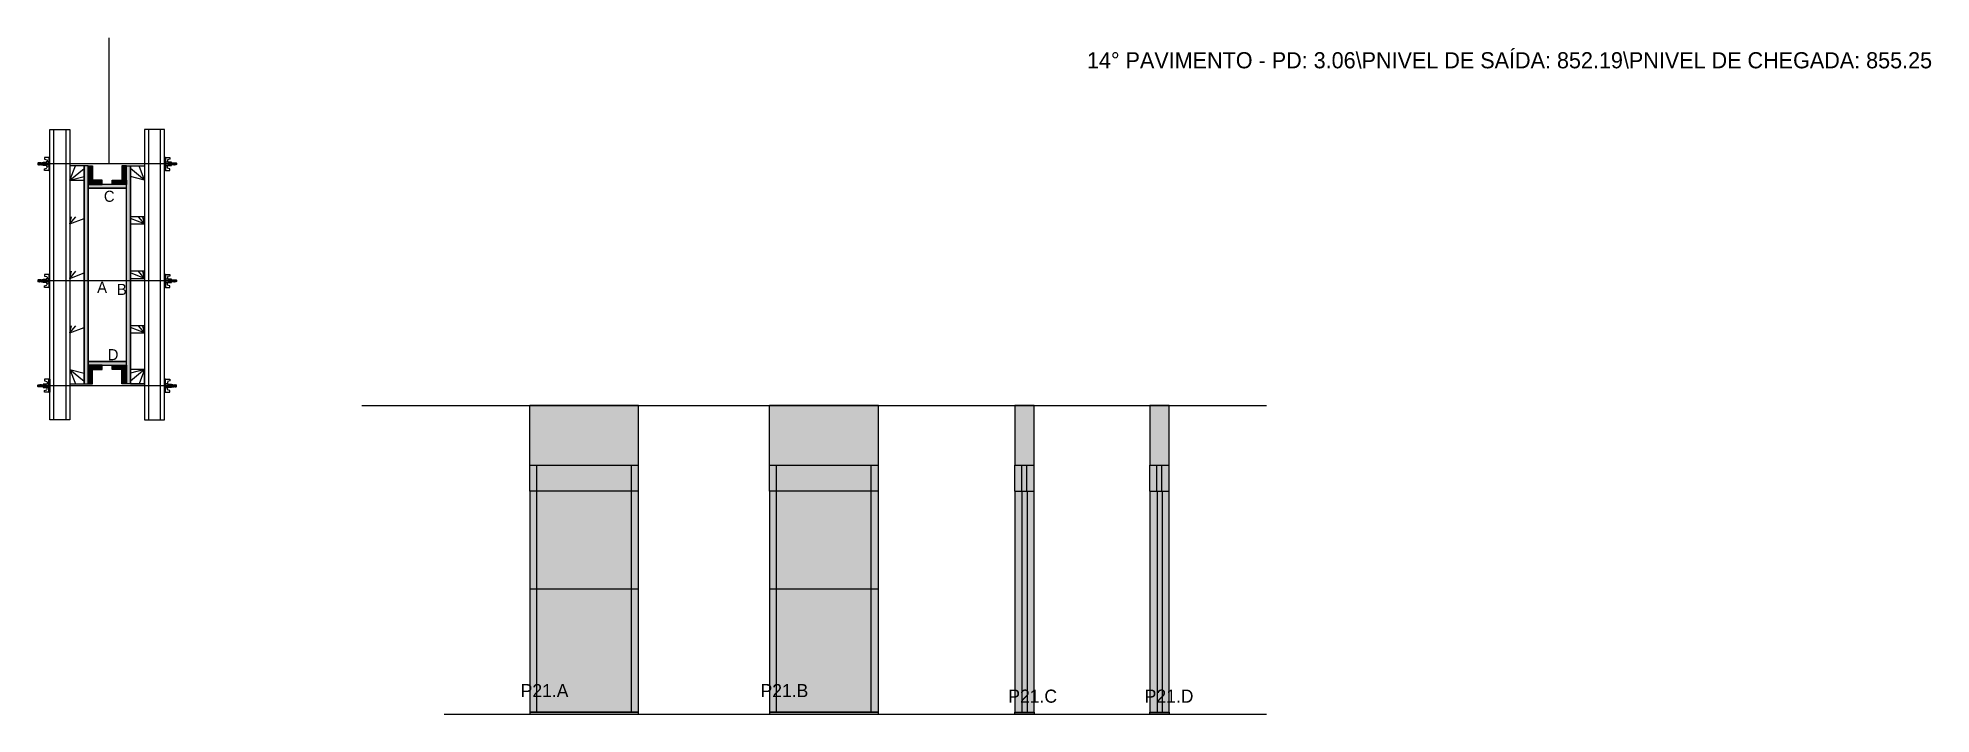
# Model space of a CAD drawing. Header units: metres. Extents: x 5825 to 7704, y 6288 to 6958.
import ezdxf

# ---------------------------------------------------------------- set-up
doc = ezdxf.new("R2010")
doc.units = ezdxf.units.M
for name, color, linetype in [('CHAPA', 7, 'Continuous'), ('COTA', 7, 'Continuous'), ('Hachura', 7, 'Continuous'), ('Madeira', 7, 'Continuous'), ('NOMENCLATURA', 7, 'Continuous'), ('Nível', 7, 'Continuous'), ('Painéis', 7, 'Continuous'), ('Perfil Metálico', 7, 'Continuous'), ('SARR_2.2x7', 7, 'Continuous'), ('SARRAFO', 7, 'Continuous'), ('Texto Seção', 7, 'Continuous'), ('TEXTO_GERAL', 7, 'Continuous')]:
    doc.layers.add(name, color=color, linetype=linetype)

msp = doc.modelspace()

# ---------------------------------------------------------------- hatches: boundary and pattern name
at = {"layer": 'COTA'}
h = msp.add_hatch(color=7, dxfattribs=at)
h.dxf.hatch_style = 1
h.paths.add_polyline_path([(6313.3, 6593.6), (6313.3, 6534.6), (6313.3, 6534.6), (6421.3, 6534.6), (6421.3, 6534.6), (6421.3, 6593.6), (6421.3, 6593.6), (6313.3, 6593.6)])
h = msp.add_hatch(color=7, dxfattribs=at)
h.dxf.hatch_style = 1
h.paths.add_polyline_path([(6551.2, 6593.6), (6551.2, 6534.6), (6551.2, 6534.6), (6659.2, 6534.6), (6659.2, 6534.6), (6659.2, 6593.6), (6659.2, 6593.6), (6551.2, 6593.6)])
h = msp.add_hatch(color=7, dxfattribs=at)
h.dxf.hatch_style = 1
h.paths.add_polyline_path([(6813.7, 6534.6), (6813.7, 6593.6), (6813.7, 6593.6), (6794.7, 6593.6), (6794.7, 6593.6), (6794.7, 6534.6), (6794.7, 6534.6), (6813.7, 6534.6), (6813.7, 6534.6)])
h = msp.add_hatch(color=7, dxfattribs=at)
h.dxf.hatch_style = 1
h.paths.add_polyline_path([(6947.7, 6534.6), (6947.7, 6593.6), (6947.7, 6593.6), (6928.7, 6593.6), (6928.7, 6593.6), (6928.7, 6534.6), (6928.7, 6534.6), (6947.7, 6534.6), (6947.7, 6534.6)])
at = {"layer": 'Hachura'}
h = msp.add_hatch(color=7, dxfattribs=at)
h.dxf.hatch_style = 1
h.paths.add_polyline_path([(5875, 6831.3), (5871, 6831.3), (5871, 6831.3), (5871, 6615.3), (5871, 6615.3), (5875, 6615.3), (5875, 6615.3), (5875, 6831.3)])
h = msp.add_hatch(color=7, dxfattribs=at)
h.dxf.hatch_style = 1
h.paths.add_polyline_path([(5875, 6831.3), (5871, 6831.3), (5871, 6831.3), (5871, 6615.3), (5871, 6615.3), (5875, 6615.3), (5875, 6615.3), (5875, 6831.3)])
h = msp.add_hatch(color=7, dxfattribs=at)
h.dxf.hatch_style = 1
h.paths.add_polyline_path([(5875, 6817.3), (5879.4, 6817.3), (5879.4, 6817.3), (5879.4, 6831.3), (5879.4, 6831.3), (5875, 6831.3), (5875, 6831.3), (5875, 6817.3)])
h = msp.add_hatch(color=7, dxfattribs=at)
h.dxf.hatch_style = 1
h.paths.add_polyline_path([(5913, 6817.3), (5908.6, 6817.3), (5908.6, 6817.3), (5908.6, 6831.3), (5908.6, 6831.3), (5913, 6831.3), (5913, 6831.3), (5913, 6817.3)])
h = msp.add_hatch(color=7, dxfattribs=at)
h.dxf.hatch_style = 1
h.paths.add_polyline_path([(5913, 6831.3), (5917, 6831.3), (5917, 6831.3), (5917, 6615.3), (5917, 6615.3), (5913, 6615.3), (5913, 6615.3), (5913, 6831.3)])
h = msp.add_hatch(color=7, dxfattribs=at)
h.dxf.hatch_style = 1
h.paths.add_polyline_path([(5913, 6831.3), (5917, 6831.3), (5917, 6831.3), (5917, 6615.3), (5917, 6615.3), (5913, 6615.3), (5913, 6615.3), (5913, 6831.3)])
h = msp.add_hatch(color=7, dxfattribs=at)
h.dxf.hatch_style = 1
h.paths.add_polyline_path([(5875, 6812.9), (5875, 6817.3), (5875, 6817.3), (5889, 6817.3), (5889, 6817.3), (5889, 6812.9), (5889, 6812.9), (5875, 6812.9)])
h = msp.add_hatch(color=7, dxfattribs=at)
h.dxf.hatch_style = 1
h.paths.add_polyline_path([(5913, 6809.3), (5913, 6812.9), (5913, 6812.9), (5875, 6812.9), (5875, 6812.9), (5875, 6809.3), (5875, 6809.3), (5913, 6809.3)])
h = msp.add_hatch(color=7, dxfattribs=at)
h.dxf.hatch_style = 1
h.paths.add_polyline_path([(5913, 6809.3), (5913, 6812.9), (5913, 6812.9), (5875, 6812.9), (5875, 6812.9), (5875, 6809.3), (5875, 6809.3), (5913, 6809.3)])
h = msp.add_hatch(color=7, dxfattribs=at)
h.dxf.hatch_style = 1
h.paths.add_polyline_path([(5913, 6812.9), (5913, 6817.3), (5913, 6817.3), (5899, 6817.3), (5899, 6817.3), (5899, 6812.9), (5899, 6812.9), (5913, 6812.9)])
h = msp.add_hatch(color=7, dxfattribs=at)
h.dxf.hatch_style = 1
h.paths.add_polyline_path([(5913, 6633.7), (5913, 6637.3), (5913, 6637.3), (5875, 6637.3), (5875, 6637.3), (5875, 6633.7), (5875, 6633.7), (5913, 6633.7)])
h = msp.add_hatch(color=7, dxfattribs=at)
h.dxf.hatch_style = 1
h.paths.add_polyline_path([(5913, 6633.7), (5913, 6637.3), (5913, 6637.3), (5875, 6637.3), (5875, 6637.3), (5875, 6633.7), (5875, 6633.7), (5913, 6633.7)])
h = msp.add_hatch(color=7, dxfattribs=at)
h.dxf.hatch_style = 1
h.paths.add_polyline_path([(5875, 6629.3), (5875, 6633.7), (5875, 6633.7), (5889, 6633.7), (5889, 6633.7), (5889, 6629.3), (5889, 6629.3), (5875, 6629.3)])
h = msp.add_hatch(color=7, dxfattribs=at)
h.dxf.hatch_style = 1
h.paths.add_polyline_path([(5913, 6629.3), (5913, 6633.7), (5913, 6633.7), (5899, 6633.7), (5899, 6633.7), (5899, 6629.3), (5899, 6629.3), (5913, 6629.3)])
h = msp.add_hatch(color=7, dxfattribs=at)
h.dxf.hatch_style = 1
h.paths.add_polyline_path([(5875, 6629.3), (5879.4, 6629.3), (5879.4, 6629.3), (5879.4, 6615.3), (5879.4, 6615.3), (5875, 6615.3), (5875, 6615.3), (5875, 6629.3)])
h = msp.add_hatch(color=7, dxfattribs=at)
h.dxf.hatch_style = 1
h.paths.add_polyline_path([(5913, 6629.3), (5908.6, 6629.3), (5908.6, 6629.3), (5908.6, 6615.3), (5908.6, 6615.3), (5913, 6615.3), (5913, 6615.3), (5913, 6629.3)])
h = msp.add_hatch(color=7, dxfattribs=at)
h.dxf.hatch_style = 1
h.paths.add_polyline_path([(6421.3, 6534.6), (6313.3, 6534.6), (6313.3, 6534.6), (6313.3, 6287.6), (6313.3, 6287.6), (6421.3, 6287.6), (6421.3, 6287.6), (6421.3, 6534.6)])
h = msp.add_hatch(color=7, dxfattribs=at)
h.dxf.hatch_style = 1
h.paths.add_polyline_path([(6659.2, 6534.6), (6551.2, 6534.6), (6551.2, 6534.6), (6551.2, 6287.6), (6551.2, 6287.6), (6659.2, 6287.6), (6659.2, 6287.6), (6659.2, 6534.6)])
h = msp.add_hatch(color=7, dxfattribs=at)
h.dxf.hatch_style = 1
h.paths.add_polyline_path([(6813.7, 6534.6), (6794.7, 6534.6), (6794.7, 6534.6), (6794.7, 6287.6), (6794.7, 6287.6), (6813.7, 6287.6), (6813.7, 6287.6), (6813.7, 6534.6)])
h = msp.add_hatch(color=7, dxfattribs=at)
h.dxf.hatch_style = 1
h.paths.add_polyline_path([(6947.7, 6534.6), (6928.7, 6534.6), (6928.7, 6534.6), (6928.7, 6287.6), (6928.7, 6287.6), (6947.7, 6287.6), (6947.7, 6287.6), (6947.7, 6534.6)])

# ---------------------------------------------------------------- linework, layer by layer
at = {"layer": 'CHAPA', "color": 7, "lineweight": 25}
for points in [[(5875, 6831.3), (5871, 6831.3), (5871, 6615.3), (5875, 6615.3)], [(5875, 6831.3), (5871, 6831.3), (5871, 6615.3), (5875, 6615.3)], [(5913, 6831.3), (5917, 6831.3), (5917, 6615.3), (5913, 6615.3)], [(5913, 6831.3), (5917, 6831.3), (5917, 6615.3), (5913, 6615.3)], [(5913, 6809.3), (5913, 6812.9), (5875, 6812.9), (5875, 6809.3)], [(5913, 6809.3), (5913, 6812.9), (5875, 6812.9), (5875, 6809.3)], [(5913, 6633.7), (5913, 6637.3), (5875, 6637.3), (5875, 6633.7)], [(5913, 6633.7), (5913, 6637.3), (5875, 6637.3), (5875, 6633.7)]]:
    msp.add_lwpolyline(points, close=True, dxfattribs=at)
at = {"layer": 'COTA', "color": 7, "lineweight": 25}
for p, q in [((6313.3, 6534.6), (6313.3, 6593.6)), ((6421.3, 6593.6), (6313.3, 6593.6)), ((6421.3, 6534.6), (6421.3, 6593.6)), ((6659.2, 6593.6), (6551.2, 6593.6)), ((6551.2, 6534.6), (6551.2, 6593.6)), ((6659.2, 6534.6), (6659.2, 6593.6))]:
    msp.add_line(p, q, dxfattribs=at)
for points in [[(6813.7, 6534.6), (6813.7, 6593.6), (6794.7, 6593.6), (6794.7, 6534.6)], [(6947.7, 6534.6), (6947.7, 6593.6), (6928.7, 6593.6), (6928.7, 6534.6)]]:
    msp.add_lwpolyline(points, dxfattribs=at)
at = {"layer": 'Defpoints', "color": 7, "lineweight": 25}
msp.add_line((5895.9, 6833.3), (5895.9, 6958.3), dxfattribs=at)
at = {"layer": 'Hachura', "color": 7, "lineweight": 25}
for p, q in [((5831.8, 6839.7), (5831.8, 6838.1)), ((5837, 6839.7), (5831.9, 6839.7)), ((5836.1, 6839.7), (5836.1, 6826.8)), ((5836.1, 6839.7), (5836.1, 6834.6)), ((5836.1, 6839.6), (5837, 6839.6)), ((5836.1, 6839.4), (5837, 6839.4)), ((5836.1, 6839.1), (5837, 6839.1)), ((5836.1, 6838.6), (5837, 6838.6)), ((5837, 6826.8), (5837, 6839.7)), ((5951, 6826.8), (5951, 6839.7)), ((5951, 6839.7), (5956.1, 6839.7)), ((5951.9, 6839.6), (5951, 6839.6)), ((5951.9, 6839.4), (5951, 6839.4)), ((5951.9, 6839.1), (5951, 6839.1)), ((5951.9, 6838.6), (5951, 6838.6)), ((5951.9, 6839.7), (5951.9, 6826.8)), ((5951.9, 6839.7), (5951.9, 6834.6)), ((5956.1, 6839.7), (5956.1, 6838.1)), ((5825.5, 6834.3), (5825.2, 6834)), ((5825.2, 6834), (5825.2, 6832.7)), ((5825.5, 6832.4), (5825.2, 6832.7)), ((5825.8, 6834.3), (5825.5, 6834.3)), ((5825.5, 6834.3), (5825.5, 6834.3)), ((5825.5, 6832.4), (5825.5, 6834.3)), ((5826.2, 6832.4), (5825.5, 6833.7)), ((5826.1, 6832.3), (5825.5, 6833.4)), ((5825.5, 6832.9), (5825.8, 6832.2)), ((5825.5, 6832.6), (5825.6, 6832.4)), ((5825.6, 6832.4), (5825.5, 6832.4)), ((5825.8, 6834.3), (5826.8, 6832.4)), ((5825.8, 6834.3), (5826.8, 6832.4)), ((5825.9, 6834.4), (5827, 6832.2)), ((5827.2, 6832.3), (5826.2, 6834.4)), ((5826.2, 6832.4), (5826.8, 6832.4)), ((5827, 6834.3), (5826.3, 6834.3)), ((5827.3, 6832.4), (5826.3, 6834.3)), ((5827, 6834.3), (5828, 6832.4)), ((5827.1, 6834.4), (5828.2, 6832.2)), ((5828.4, 6832.3), (5827.3, 6834.4)), ((5828, 6832.4), (5827.3, 6832.4)), ((5828.2, 6834.3), (5827.5, 6834.3)), ((5828.5, 6832.4), (5827.5, 6834.3)), ((5827.7, 6834.3), (5827.5, 6834.3)), ((5828.2, 6834.4), (5829.3, 6832.2)), ((5828.2, 6834.3), (5829.1, 6832.4)), ((5829.6, 6832.3), (5828.5, 6834.4)), ((5828.7, 6832.4), (5828.5, 6832.4)), ((5829.3, 6834.3), (5828.7, 6834.3)), ((5829.6, 6832.4), (5828.7, 6834.3)), ((5828.7, 6832.4), (5829.1, 6832.4)), ((5829.3, 6834.3), (5830.3, 6832.4)), ((5830.3, 6833.2), (5829.6, 6834.4)), ((5829.6, 6832.4), (5830.3, 6832.4)), ((5830.3, 6833.4), (5829.8, 6834.3)), ((5830.3, 6834.3), (5829.8, 6834.3)), ((5961.8, 6833.3), (5830, 6833.3)), ((5830.3, 6831.6), (5830.3, 6835)), ((5830.3, 6831.6), (5830.3, 6835)), ((5830.3, 6835), (5833.5, 6835)), ((5830.3, 6833.9), (5833.5, 6833.9)), ((5830.3, 6832.4), (5833.5, 6832.4)), ((5833.5, 6831.6), (5830.3, 6831.6)), ((5831.8, 6838.1), (5834, 6837.5)), ((5831.8, 6828.5), (5834, 6829.1)), ((5831.8, 6826.8), (5831.8, 6828.5)), ((5836.1, 6826.8), (5831.8, 6826.8)), ((5833.5, 6835.2), (5833.5, 6831.4)), ((5836.1, 6835.2), (5833.5, 6835.2)), ((5833.5, 6831.4), (5833.5, 6831.6)), ((5833.5, 6831.4), (5833.5, 6831.6)), ((5833.5, 6831.4), (5836.1, 6831.4)), ((5836.1, 6833.6), (5834.1, 6833.6)), ((5834.1, 6833.1), (5836.1, 6833.1)), ((5834.3, 6837.2), (5834.3, 6835.2)), ((5834.3, 6829.4), (5834.3, 6831.4)), ((5836.1, 6837.7), (5837, 6837.7)), ((5836.1, 6836.3), (5837, 6836.3)), ((5836.1, 6833.3), (5836.1, 6835.2)), ((5836.1, 6834.6), (5836.1, 6833.9)), ((5836.1, 6833.3), (5837, 6833.3)), ((5836.1, 6830.3), (5837, 6830.3)), ((5836.1, 6828.8), (5837, 6828.8)), ((5836.1, 6828), (5837, 6828)), ((5836.1, 6827.5), (5837, 6827.5)), ((5836.1, 6827.2), (5837, 6827.2)), ((5836.1, 6827), (5837, 6827)), ((5836.1, 6826.8), (5837, 6826.8)), ((5836.4, 6834.2), (5836.2, 6834.2)), ((5836.2, 6832.3), (5836.6, 6832.3)), ((5836.8, 6834.2), (5836.4, 6834.2)), ((5837, 6827.8), (5837, 6835.6)), ((5951.9, 6837.7), (5951, 6837.7)), ((5951.9, 6836.3), (5951, 6836.3)), ((5951, 6827.8), (5951, 6835.6)), ((5951.9, 6833.3), (5951, 6833.3)), ((5951.9, 6830.3), (5951, 6830.3)), ((5951.9, 6828.8), (5951, 6828.8)), ((5951.9, 6828), (5951, 6828)), ((5951.9, 6827.5), (5951, 6827.5)), ((5951.9, 6827.2), (5951, 6827.2)), ((5951.9, 6827), (5951, 6827)), ((5951.9, 6826.8), (5951, 6826.8)), ((5951.1, 6834.2), (5951.6, 6834.2)), ((5951.8, 6832.3), (5951.3, 6832.3)), ((5951.6, 6834.2), (5951.8, 6834.2)), ((5951.9, 6833.3), (5951.9, 6835.2)), ((5951.9, 6835.2), (5954.5, 6835.2)), ((5951.9, 6834.6), (5951.9, 6833.9)), ((5951.9, 6833.6), (5953.9, 6833.6)), ((5953.9, 6833.1), (5951.9, 6833.1)), ((5954.5, 6831.4), (5951.9, 6831.4)), ((5951.9, 6826.8), (5956.1, 6826.8)), ((5953.7, 6837.2), (5953.7, 6835.2)), ((5953.7, 6829.4), (5953.7, 6831.4)), ((5956.1, 6838.1), (5953.9, 6837.5)), ((5956.1, 6828.5), (5953.9, 6829.1)), ((5954.5, 6835.2), (5954.5, 6831.4)), ((5957.7, 6835), (5954.5, 6835)), ((5957.7, 6833.9), (5954.5, 6833.9)), ((5957.7, 6832.4), (5954.5, 6832.4)), ((5954.5, 6831.6), (5957.7, 6831.6)), ((5954.5, 6831.4), (5954.5, 6831.6)), ((5954.5, 6831.4), (5954.5, 6831.6)), ((5956.1, 6826.8), (5956.1, 6828.5)), ((5957.6, 6831.6), (5957.6, 6835)), ((5957.7, 6831.6), (5957.7, 6835)), ((5957.7, 6833.2), (5958.3, 6834.4)), ((5958.7, 6834.3), (5957.7, 6832.4)), ((5957.7, 6833.4), (5958.1, 6834.3)), ((5957.7, 6834.3), (5958.1, 6834.3)), ((5958.3, 6832.4), (5957.7, 6832.4)), ((5958.3, 6832.4), (5959.3, 6834.3)), ((5958.4, 6832.3), (5959.5, 6834.4)), ((5959.7, 6834.4), (5958.6, 6832.2)), ((5958.7, 6834.3), (5959.3, 6834.3)), ((5959.8, 6834.3), (5958.9, 6832.4)), ((5959.3, 6832.4), (5958.9, 6832.4)), ((5959.3, 6832.4), (5959.5, 6832.4)), ((5959.5, 6832.4), (5960.5, 6834.3)), ((5959.6, 6832.3), (5960.6, 6834.4)), ((5960.9, 6834.4), (5959.8, 6832.2)), ((5959.8, 6834.3), (5960.5, 6834.3)), ((5961, 6834.3), (5960, 6832.4)), ((5960, 6832.4), (5960.7, 6832.4)), ((5960.3, 6834.3), (5960.5, 6834.3)), ((5960.7, 6832.3), (5961.8, 6834.4)), ((5960.7, 6832.4), (5961.6, 6834.3)), ((5962.1, 6834.4), (5961, 6832.2)), ((5961, 6834.3), (5961.6, 6834.3)), ((5962.1, 6834.3), (5961.2, 6832.4)), ((5962.1, 6834.3), (5961.2, 6832.4)), ((5961.8, 6832.4), (5961.2, 6832.4)), ((5961.8, 6832.4), (5962.5, 6833.7)), ((5961.9, 6832.3), (5962.5, 6833.4)), ((5962.1, 6834.3), (5962.5, 6834.3)), ((5962.5, 6832.9), (5962.1, 6832.2)), ((5962.5, 6832.6), (5962.3, 6832.4)), ((5962.3, 6832.4), (5962.5, 6832.4)), ((5962.5, 6834.3), (5962.5, 6834.3)), ((5962.5, 6834.3), (5962.8, 6834)), ((5962.5, 6832.4), (5962.5, 6834.3)), ((5962.5, 6832.4), (5962.8, 6832.7)), ((5962.8, 6834), (5962.8, 6832.7)), ((5825.5, 6718.3), (5825.2, 6718)), ((5825.2, 6718), (5825.2, 6716.7)), ((5825.5, 6716.4), (5825.2, 6716.7)), ((5825.8, 6718.3), (5825.5, 6718.3)), ((5825.5, 6718.3), (5825.5, 6718.3)), ((5825.5, 6716.4), (5825.5, 6718.3)), ((5826.2, 6716.4), (5825.5, 6717.7)), ((5826.1, 6716.3), (5825.5, 6717.4)), ((5825.5, 6716.9), (5825.8, 6716.2)), ((5825.5, 6716.6), (5825.6, 6716.4)), ((5825.6, 6716.4), (5825.5, 6716.4)), ((5825.8, 6718.3), (5826.8, 6716.4)), ((5825.8, 6718.3), (5826.8, 6716.4)), ((5825.9, 6718.4), (5827, 6716.2)), ((5827.2, 6716.3), (5826.2, 6718.4)), ((5826.2, 6716.4), (5826.8, 6716.4)), ((5827, 6718.3), (5826.3, 6718.3)), ((5827.3, 6716.4), (5826.3, 6718.3)), ((5827, 6718.3), (5828, 6716.4)), ((5827.1, 6718.4), (5828.2, 6716.2)), ((5828.4, 6716.3), (5827.3, 6718.4)), ((5828, 6716.4), (5827.3, 6716.4)), ((5828.2, 6718.3), (5827.5, 6718.3)), ((5828.5, 6716.4), (5827.5, 6718.3)), ((5827.7, 6718.3), (5827.5, 6718.3)), ((5828.2, 6718.4), (5829.3, 6716.2)), ((5828.2, 6718.3), (5829.1, 6716.4)), ((5829.6, 6716.3), (5828.5, 6718.4)), ((5828.7, 6716.4), (5828.5, 6716.4)), ((5829.3, 6718.3), (5828.7, 6718.3)), ((5829.6, 6716.4), (5828.7, 6718.3)), ((5828.7, 6716.4), (5829.1, 6716.4)), ((5829.3, 6718.3), (5830.3, 6716.4)), ((5830.3, 6717.2), (5829.6, 6718.4)), ((5829.6, 6716.4), (5830.3, 6716.4)), ((5830.3, 6717.4), (5829.8, 6718.3)), ((5830.3, 6718.3), (5829.8, 6718.3)), ((5961.8, 6717.3), (5830, 6717.3)), ((5830.3, 6715.6), (5830.3, 6719)), ((5830.3, 6715.6), (5830.3, 6719)), ((5830.3, 6719), (5833.5, 6719)), ((5830.3, 6717.9), (5833.5, 6717.9)), ((5830.3, 6716.4), (5833.5, 6716.4)), ((5833.5, 6715.6), (5830.3, 6715.6)), ((5831.8, 6723.7), (5831.8, 6722.1)), ((5831.8, 6722.1), (5834, 6721.5)), ((5831.8, 6712.5), (5834, 6713.1)), ((5831.8, 6710.8), (5831.8, 6712.5)), ((5836.1, 6710.8), (5831.8, 6710.8)), ((5837, 6723.7), (5831.9, 6723.7)), ((5833.5, 6719.2), (5833.5, 6715.4)), ((5836.1, 6719.2), (5833.5, 6719.2)), ((5833.5, 6715.4), (5833.5, 6715.6)), ((5833.5, 6715.4), (5833.5, 6715.6)), ((5833.5, 6715.4), (5836.1, 6715.4)), ((5836.1, 6717.6), (5834.1, 6717.6)), ((5834.1, 6717.1), (5836.1, 6717.1)), ((5834.3, 6721.2), (5834.3, 6719.2)), ((5834.3, 6713.4), (5834.3, 6715.4)), ((5836.1, 6723.7), (5836.1, 6710.8)), ((5836.1, 6723.7), (5836.1, 6718.6)), ((5836.1, 6723.6), (5837, 6723.6)), ((5836.1, 6723.4), (5837, 6723.4)), ((5836.1, 6723.1), (5837, 6723.1)), ((5836.1, 6722.6), (5837, 6722.6)), ((5836.1, 6721.7), (5837, 6721.7)), ((5836.1, 6720.3), (5837, 6720.3)), ((5836.1, 6717.3), (5836.1, 6719.2)), ((5836.1, 6718.6), (5836.1, 6717.9)), ((5836.1, 6717.3), (5837, 6717.3)), ((5836.1, 6714.3), (5837, 6714.3)), ((5836.1, 6712.8), (5837, 6712.8)), ((5836.1, 6712), (5837, 6712)), ((5836.1, 6711.5), (5837, 6711.5)), ((5836.1, 6711.2), (5837, 6711.2)), ((5836.1, 6711), (5837, 6711)), ((5836.1, 6710.8), (5837, 6710.8)), ((5836.4, 6718.2), (5836.2, 6718.2)), ((5836.2, 6716.3), (5836.6, 6716.3)), ((5836.8, 6718.2), (5836.4, 6718.2)), ((5837, 6710.8), (5837, 6723.7)), ((5837, 6711.8), (5837, 6719.6)), ((5951, 6710.8), (5951, 6723.7)), ((5951, 6723.7), (5956.1, 6723.7)), ((5951.9, 6723.6), (5951, 6723.6)), ((5951.9, 6723.4), (5951, 6723.4)), ((5951.9, 6723.1), (5951, 6723.1)), ((5951.9, 6722.6), (5951, 6722.6)), ((5951.9, 6721.7), (5951, 6721.7)), ((5951.9, 6720.3), (5951, 6720.3)), ((5951, 6711.8), (5951, 6719.6)), ((5951.9, 6717.3), (5951, 6717.3)), ((5951.9, 6714.3), (5951, 6714.3)), ((5951.9, 6712.8), (5951, 6712.8)), ((5951.9, 6712), (5951, 6712)), ((5951.9, 6711.5), (5951, 6711.5)), ((5951.9, 6711.2), (5951, 6711.2)), ((5951.9, 6711), (5951, 6711)), ((5951.9, 6710.8), (5951, 6710.8)), ((5951.1, 6718.2), (5951.6, 6718.2)), ((5951.8, 6716.3), (5951.3, 6716.3)), ((5951.6, 6718.2), (5951.8, 6718.2)), ((5951.9, 6723.7), (5951.9, 6710.8)), ((5951.9, 6723.7), (5951.9, 6718.6)), ((5951.9, 6717.3), (5951.9, 6719.2)), ((5951.9, 6719.2), (5954.5, 6719.2)), ((5951.9, 6718.6), (5951.9, 6717.9)), ((5951.9, 6717.6), (5953.9, 6717.6)), ((5953.9, 6717.1), (5951.9, 6717.1)), ((5954.5, 6715.4), (5951.9, 6715.4)), ((5951.9, 6710.8), (5956.1, 6710.8)), ((5953.7, 6721.2), (5953.7, 6719.2)), ((5953.7, 6713.4), (5953.7, 6715.4)), ((5956.1, 6722.1), (5953.9, 6721.5)), ((5956.1, 6712.5), (5953.9, 6713.1)), ((5954.5, 6719.2), (5954.5, 6715.4)), ((5957.7, 6719), (5954.5, 6719)), ((5957.7, 6717.9), (5954.5, 6717.9)), ((5957.7, 6716.4), (5954.5, 6716.4)), ((5954.5, 6715.6), (5957.7, 6715.6)), ((5954.5, 6715.4), (5954.5, 6715.6)), ((5954.5, 6715.4), (5954.5, 6715.6)), ((5956.1, 6723.7), (5956.1, 6722.1)), ((5956.1, 6710.8), (5956.1, 6712.5)), ((5957.6, 6715.6), (5957.6, 6719)), ((5957.7, 6715.6), (5957.7, 6719)), ((5957.7, 6717.2), (5958.3, 6718.4)), ((5958.7, 6718.3), (5957.7, 6716.4)), ((5957.7, 6717.4), (5958.1, 6718.3)), ((5957.7, 6718.3), (5958.1, 6718.3)), ((5958.3, 6716.4), (5957.7, 6716.4)), ((5958.3, 6716.4), (5959.3, 6718.3)), ((5958.4, 6716.3), (5959.5, 6718.4)), ((5959.7, 6718.4), (5958.6, 6716.2)), ((5958.7, 6718.3), (5959.3, 6718.3)), ((5959.8, 6718.3), (5958.9, 6716.4)), ((5959.3, 6716.4), (5958.9, 6716.4)), ((5959.3, 6716.4), (5959.5, 6716.4)), ((5959.5, 6716.4), (5960.5, 6718.3)), ((5959.6, 6716.3), (5960.6, 6718.4)), ((5960.9, 6718.4), (5959.8, 6716.2)), ((5959.8, 6718.3), (5960.5, 6718.3)), ((5961, 6718.3), (5960, 6716.4)), ((5960, 6716.4), (5960.7, 6716.4)), ((5960.3, 6718.3), (5960.5, 6718.3)), ((5960.7, 6716.3), (5961.8, 6718.4)), ((5960.7, 6716.4), (5961.6, 6718.3)), ((5962.1, 6718.4), (5961, 6716.2)), ((5961, 6718.3), (5961.6, 6718.3)), ((5962.1, 6718.3), (5961.2, 6716.4)), ((5962.1, 6718.3), (5961.2, 6716.4)), ((5961.8, 6716.4), (5961.2, 6716.4)), ((5961.8, 6716.4), (5962.5, 6717.7)), ((5961.9, 6716.3), (5962.5, 6717.4)), ((5962.1, 6718.3), (5962.5, 6718.3)), ((5962.5, 6716.9), (5962.1, 6716.2)), ((5962.5, 6716.6), (5962.3, 6716.4)), ((5962.3, 6716.4), (5962.5, 6716.4)), ((5962.5, 6718.3), (5962.5, 6718.3)), ((5962.5, 6718.3), (5962.8, 6718)), ((5962.5, 6716.4), (5962.5, 6718.3)), ((5962.5, 6716.4), (5962.8, 6716.7)), ((5962.8, 6718), (5962.8, 6716.7)), ((5825.5, 6614.2), (5825.2, 6613.9)), ((5825.2, 6612.6), (5825.2, 6613.9)), ((5825.5, 6613.7), (5825.8, 6614.3)), ((5826.1, 6614.3), (5825.5, 6613.2)), ((5825.5, 6613.9), (5825.6, 6614.2)), ((5825.6, 6614.2), (5825.5, 6614.2)), ((5826.2, 6614.2), (5825.5, 6612.9)), ((5825.5, 6614.2), (5825.5, 6612.3)), ((5825.8, 6612.3), (5826.8, 6614.2)), ((5825.8, 6612.3), (5826.8, 6614.2)), ((5825.9, 6612.2), (5827, 6614.3)), ((5827.2, 6614.3), (5826.2, 6612.1)), ((5826.2, 6614.2), (5826.8, 6614.2)), ((5827.3, 6614.2), (5826.3, 6612.3)), ((5827, 6612.3), (5828, 6614.2)), ((5827.1, 6612.2), (5828.2, 6614.3)), ((5828.4, 6614.3), (5827.3, 6612.1)), ((5828, 6614.2), (5827.3, 6614.2)), ((5828.5, 6614.2), (5827.5, 6612.3)), ((5828.2, 6612.2), (5829.3, 6614.3)), ((5828.2, 6612.3), (5829.1, 6614.2)), ((5829.6, 6614.3), (5828.5, 6612.1)), ((5828.7, 6614.2), (5828.5, 6614.2)), ((5828.7, 6614.2), (5829.1, 6614.2)), ((5829.6, 6614.2), (5828.7, 6612.3)), ((5829.3, 6612.3), (5830.3, 6614.2)), ((5829.6, 6614.2), (5830.3, 6614.2)), ((5830.3, 6613.4), (5829.6, 6612.1)), ((5830.3, 6613.2), (5829.8, 6612.3)), ((5961.8, 6613.3), (5830, 6613.3)), ((5830.3, 6615), (5830.3, 6611.6)), ((5830.3, 6615), (5830.3, 6611.6)), ((5833.5, 6615), (5830.3, 6615)), ((5830.3, 6614.2), (5833.5, 6614.2)), ((5836.1, 6619.7), (5831.8, 6619.7)), ((5831.8, 6619.7), (5831.8, 6618.1)), ((5831.8, 6618.1), (5834, 6617.5)), ((5833.5, 6611.4), (5833.5, 6615.2)), ((5833.5, 6615.2), (5836.1, 6615.2)), ((5833.5, 6615.2), (5833.5, 6615)), ((5833.5, 6615.2), (5833.5, 6615)), ((5834.1, 6613.5), (5836.1, 6613.5)), ((5836.1, 6613), (5834.1, 6613)), ((5834.3, 6617.2), (5834.3, 6615.2)), ((5836.1, 6606.8), (5836.1, 6619.7)), ((5836.1, 6619.7), (5837, 6619.7)), ((5836.1, 6619.6), (5837, 6619.6)), ((5836.1, 6619.4), (5837, 6619.4)), ((5836.1, 6619.1), (5837, 6619.1)), ((5836.1, 6618.6), (5837, 6618.6)), ((5836.1, 6617.7), (5837, 6617.7)), ((5836.1, 6616.3), (5837, 6616.3)), ((5836.1, 6613.3), (5836.1, 6611.4)), ((5836.1, 6613.3), (5837, 6613.3)), ((5836.2, 6614.3), (5836.6, 6614.3)), ((5837, 6619.7), (5837, 6606.8)), ((5837, 6618.8), (5837, 6611)), ((5951, 6619.7), (5951, 6606.8)), ((5951.9, 6619.7), (5951, 6619.7)), ((5951.9, 6619.6), (5951, 6619.6)), ((5951.9, 6619.4), (5951, 6619.4)), ((5951.9, 6619.1), (5951, 6619.1)), ((5951, 6618.8), (5951, 6611)), ((5951.9, 6618.6), (5951, 6618.6)), ((5951.9, 6617.7), (5951, 6617.7)), ((5951.9, 6616.3), (5951, 6616.3)), ((5951.9, 6613.3), (5951, 6613.3)), ((5951.8, 6614.3), (5951.3, 6614.3)), ((5951.9, 6606.8), (5951.9, 6619.7)), ((5951.9, 6619.7), (5956.1, 6619.7)), ((5954.5, 6615.2), (5951.9, 6615.2)), ((5953.9, 6613.5), (5951.9, 6613.5)), ((5951.9, 6613.3), (5951.9, 6611.4)), ((5951.9, 6613), (5953.9, 6613)), ((5953.7, 6617.2), (5953.7, 6615.2)), ((5956.1, 6618.1), (5953.9, 6617.5)), ((5954.5, 6611.4), (5954.5, 6615.2)), ((5954.5, 6615.2), (5954.5, 6615)), ((5954.5, 6615.2), (5954.5, 6615)), ((5954.5, 6615), (5957.7, 6615)), ((5957.7, 6614.2), (5954.5, 6614.2)), ((5956.1, 6619.7), (5956.1, 6618.1)), ((5957.6, 6615), (5957.6, 6611.6)), ((5957.7, 6615), (5957.7, 6611.6)), ((5958.3, 6614.2), (5957.7, 6614.2)), ((5958.7, 6612.3), (5957.7, 6614.2)), ((5957.7, 6613.4), (5958.3, 6612.1)), ((5957.7, 6613.2), (5958.1, 6612.3)), ((5958.3, 6614.2), (5959.3, 6612.3)), ((5958.4, 6614.3), (5959.5, 6612.1)), ((5959.7, 6612.2), (5958.6, 6614.3)), ((5959.3, 6614.2), (5958.9, 6614.2)), ((5959.8, 6612.3), (5958.9, 6614.2)), ((5959.3, 6614.2), (5959.5, 6614.2)), ((5959.5, 6614.2), (5960.5, 6612.3)), ((5959.6, 6614.3), (5960.6, 6612.1)), ((5960.9, 6612.2), (5959.8, 6614.3)), ((5960, 6614.2), (5960.7, 6614.2)), ((5961, 6612.3), (5960, 6614.2)), ((5960.7, 6614.3), (5961.8, 6612.1)), ((5960.7, 6614.2), (5961.6, 6612.3)), ((5962.1, 6612.2), (5961, 6614.3)), ((5962.1, 6612.3), (5961.2, 6614.2)), ((5961.8, 6614.2), (5961.2, 6614.2)), ((5962.1, 6612.3), (5961.2, 6614.2)), ((5961.8, 6614.2), (5962.5, 6612.9)), ((5961.9, 6614.3), (5962.5, 6613.2)), ((5962.5, 6613.7), (5962.1, 6614.3)), ((5962.5, 6613.9), (5962.3, 6614.2)), ((5962.3, 6614.2), (5962.5, 6614.2)), ((5962.5, 6614.2), (5962.8, 6613.9)), ((5962.5, 6614.2), (5962.5, 6612.3)), ((5962.8, 6612.6), (5962.8, 6613.9)), ((5825.5, 6612.3), (5825.2, 6612.6)), ((5825.8, 6612.3), (5825.5, 6612.3)), ((5825.5, 6612.3), (5825.5, 6612.3)), ((5827, 6612.3), (5826.3, 6612.3)), ((5828.2, 6612.3), (5827.5, 6612.3)), ((5827.7, 6612.3), (5827.5, 6612.3)), ((5829.3, 6612.3), (5828.7, 6612.3)), ((5830.3, 6612.3), (5829.8, 6612.3)), ((5830.3, 6612.6), (5833.5, 6612.6)), ((5830.3, 6611.6), (5833.5, 6611.6)), ((5831.8, 6608.5), (5834, 6609.1)), ((5831.8, 6606.8), (5831.8, 6608.5)), ((5837, 6606.8), (5831.9, 6606.8)), ((5836.1, 6611.4), (5833.5, 6611.4)), ((5834.3, 6609.4), (5834.3, 6611.4)), ((5836.1, 6612), (5836.1, 6612.6)), ((5836.1, 6606.8), (5836.1, 6612)), ((5836.1, 6610.2), (5837, 6610.2)), ((5836.1, 6608.8), (5837, 6608.8)), ((5836.1, 6608), (5837, 6608)), ((5836.1, 6607.5), (5837, 6607.5)), ((5836.1, 6607.2), (5837, 6607.2)), ((5836.1, 6607), (5837, 6607)), ((5836.4, 6612.3), (5836.2, 6612.3)), ((5836.8, 6612.3), (5836.4, 6612.3)), ((5951.9, 6610.2), (5951, 6610.2)), ((5951.9, 6608.8), (5951, 6608.8)), ((5951.9, 6608), (5951, 6608)), ((5951.9, 6607.5), (5951, 6607.5)), ((5951.9, 6607.2), (5951, 6607.2)), ((5951.9, 6607), (5951, 6607)), ((5951, 6606.8), (5956.1, 6606.8)), ((5951.1, 6612.3), (5951.6, 6612.3)), ((5951.6, 6612.3), (5951.8, 6612.3)), ((5951.9, 6612), (5951.9, 6612.6)), ((5951.9, 6606.8), (5951.9, 6612)), ((5951.9, 6611.4), (5954.5, 6611.4)), ((5953.7, 6609.4), (5953.7, 6611.4)), ((5956.1, 6608.5), (5953.9, 6609.1)), ((5957.7, 6612.6), (5954.5, 6612.6)), ((5957.7, 6611.6), (5954.5, 6611.6)), ((5956.1, 6606.8), (5956.1, 6608.5)), ((5957.7, 6612.3), (5958.1, 6612.3)), ((5958.7, 6612.3), (5959.3, 6612.3)), ((5959.8, 6612.3), (5960.5, 6612.3)), ((5960.3, 6612.3), (5960.5, 6612.3)), ((5961, 6612.3), (5961.6, 6612.3)), ((5962.1, 6612.3), (5962.5, 6612.3)), ((5962.5, 6612.3), (5962.8, 6612.6)), ((5962.5, 6612.3), (5962.5, 6612.3))]:
    msp.add_line(p, q, dxfattribs=at)
at = {"layer": 'Madeira', "color": 7, "lineweight": 25}
for p, q in [((5857, 6817.3), (5862.4, 6831.3)), ((5857, 6817.3), (5871, 6828.8)), ((5857, 6817.3), (5871, 6820.8)), ((5931, 6817.3), (5917, 6828.8)), ((5931, 6817.3), (5917, 6820.8)), ((5931, 6817.3), (5925.6, 6831.3)), ((5857, 6773.8), (5862.7, 6780.8)), ((5857, 6773.8), (5858.7, 6780.8)), ((5857, 6773.8), (5871, 6779.2)), ((5931, 6773.8), (5917, 6779.2)), ((5931, 6773.8), (5925.2, 6780.8)), ((5931, 6773.8), (5929.3, 6780.8)), ((5857, 6719.8), (5862.7, 6726.8)), ((5857, 6719.8), (5858.7, 6726.8)), ((5931, 6719.8), (5925.2, 6726.8)), ((5931, 6719.8), (5929.3, 6726.8)), ((5857, 6719.8), (5871, 6725.2)), ((5931, 6719.8), (5917, 6725.2)), ((5857, 6665.8), (5862.7, 6672.8)), ((5857, 6665.8), (5858.7, 6672.8)), ((5857, 6665.8), (5871, 6671.2)), ((5931, 6665.8), (5917, 6671.2)), ((5931, 6665.8), (5925.2, 6672.8)), ((5931, 6665.8), (5929.3, 6672.8)), ((5857, 6629.3), (5871, 6617.8)), ((5857, 6629.3), (5871, 6625.8)), ((5857, 6629.3), (5862.4, 6615.3)), ((5931, 6629.3), (5917, 6617.8)), ((5931, 6629.3), (5917, 6625.8)), ((5931, 6629.3), (5925.6, 6615.3))]:
    msp.add_line(p, q, dxfattribs=at)
for points in [[(5857, 6817.3), (5871, 6817.3), (5871, 6831.3), (5857, 6831.3)], [(5857, 6615.3), (5871, 6615.3), (5871, 6831.3), (5857, 6831.3)], [(5931, 6615.3), (5917, 6615.3), (5917, 6831.3), (5931, 6831.3)], [(5931, 6773.8), (5931, 6780.8), (5917, 6780.8), (5917, 6773.8)], [(5931, 6719.8), (5931, 6726.8), (5917, 6726.8), (5917, 6719.8)], [(5931, 6665.8), (5931, 6672.8), (5917, 6672.8), (5917, 6665.8)], [(5931, 6629.3), (5917, 6629.3), (5917, 6615.3), (5931, 6615.3)]]:
    msp.add_lwpolyline(points, close=True, dxfattribs=at)
at = {"layer": 'Nível', "color": 7, "lineweight": 25}
for p, q in [((6146.8, 6593.6), (7044.2, 6593.6)), ((6228.3, 6287.6), (7044.2, 6287.6))]:
    msp.add_line(p, q, dxfattribs=at)
at = {"layer": 'Painéis', "color": 7, "lineweight": 25}
for p, q in [((6313.3, 6534.6), (6421.3, 6534.6)), ((6313.3, 6508.6), (6313.3, 6534.6)), ((6421.3, 6508.6), (6421.3, 6534.6)), ((6551.2, 6534.6), (6659.2, 6534.6)), ((6551.2, 6508.6), (6551.2, 6534.6)), ((6659.2, 6508.6), (6659.2, 6534.6)), ((6794.7, 6534.6), (6813.7, 6534.6)), ((6794.7, 6508.6), (6794.7, 6534.6)), ((6813.7, 6508.6), (6813.7, 6534.6)), ((6928.7, 6534.6), (6947.7, 6534.6)), ((6928.7, 6508.6), (6928.7, 6534.6)), ((6947.7, 6508.6), (6947.7, 6534.6)), ((6313.3, 6508.6), (6313.3, 6411.6)), ((6421.3, 6508.6), (6313.3, 6508.6)), ((6421.3, 6411.6), (6421.3, 6508.6)), ((6551.2, 6508.6), (6551.2, 6411.6)), ((6659.2, 6508.6), (6551.2, 6508.6)), ((6659.2, 6411.6), (6659.2, 6508.6)), ((6794.7, 6508.6), (6794.7, 6289.6)), ((6794.7, 6508.6), (6813.7, 6508.6)), ((6813.7, 6289.6), (6813.7, 6508.6)), ((6928.7, 6508.6), (6928.7, 6289.6)), ((6928.7, 6508.6), (6947.7, 6508.6)), ((6947.7, 6289.6), (6947.7, 6508.6)), ((6313.3, 6411.6), (6313.3, 6287.6)), ((6421.3, 6411.6), (6313.3, 6411.6)), ((6421.3, 6287.6), (6421.3, 6411.6)), ((6551.2, 6411.6), (6551.2, 6287.6)), ((6659.2, 6411.6), (6551.2, 6411.6)), ((6659.2, 6287.6), (6659.2, 6411.6)), ((6313.3, 6289.6), (6421.3, 6289.6)), ((6551.2, 6289.6), (6659.2, 6289.6)), ((6794.7, 6289.6), (6813.7, 6289.6)), ((6928.7, 6289.6), (6947.7, 6289.6))]:
    msp.add_line(p, q, dxfattribs=at)
for points in [[(5875, 6637.3), (5913, 6637.3), (5913, 6809.3), (5875, 6809.3)], [(6421.3, 6289.6), (6313.3, 6289.6), (6313.3, 6287.6), (6421.3, 6287.6)], [(6659.2, 6289.6), (6551.2, 6289.6), (6551.2, 6287.6), (6659.2, 6287.6)], [(6794.7, 6289.6), (6813.7, 6289.6), (6813.7, 6287.6), (6794.7, 6287.6)], [(6928.7, 6289.6), (6947.7, 6289.6), (6947.7, 6287.6), (6928.7, 6287.6)]]:
    msp.add_lwpolyline(points, close=True, dxfattribs=at)
at = {"layer": 'Perfil Metálico', "color": 7, "lineweight": 25}
for points in [[(5837, 6867.3), (5857, 6867.3), (5857, 6579.3), (5837, 6579.3)], [(5853, 6579.3), (5841, 6579.3), (5841, 6867.3), (5853, 6867.3)], [(5951, 6867.3), (5931, 6867.3), (5931, 6579.3), (5951, 6579.3)], [(5935, 6579.3), (5947, 6579.3), (5947, 6867.3), (5935, 6867.3)]]:
    msp.add_lwpolyline(points, close=True, dxfattribs=at)
at = {"layer": 'SARR_2.2x7', "color": 7, "lineweight": 25}
for p, q in [((6320.3, 6508.6), (6320.3, 6534.6)), ((6414.3, 6508.6), (6414.3, 6534.6)), ((6558.2, 6508.6), (6558.2, 6534.6)), ((6652.2, 6508.6), (6652.2, 6534.6)), ((6801.7, 6508.6), (6801.7, 6534.6)), ((6806.6, 6508.6), (6806.6, 6534.6)), ((6935.6, 6508.6), (6935.6, 6534.6)), ((6940.6, 6508.6), (6940.6, 6534.6)), ((6320.3, 6411.6), (6320.3, 6508.6)), ((6414.3, 6411.6), (6414.3, 6508.6)), ((6558.2, 6411.6), (6558.2, 6508.6)), ((6652.2, 6411.6), (6652.2, 6508.6)), ((6801.7, 6508.6), (6801.7, 6289.6)), ((6806.7, 6508.6), (6806.7, 6289.6)), ((6935.7, 6508.6), (6935.7, 6289.6)), ((6940.7, 6508.6), (6940.7, 6289.6)), ((6320.3, 6289.6), (6320.3, 6411.6)), ((6414.3, 6289.6), (6414.3, 6411.6)), ((6558.2, 6289.6), (6558.2, 6411.6)), ((6652.2, 6289.6), (6652.2, 6411.6)), ((6320.3, 6289.6), (6320.3, 6289.6)), ((6414.3, 6289.6), (6414.3, 6289.6)), ((6558.2, 6289.6), (6558.2, 6289.6)), ((6652.2, 6289.6), (6652.2, 6289.6))]:
    msp.add_line(p, q, dxfattribs=at)
at = {"layer": 'SARRAFO', "color": 7, "lineweight": 25}
for points in [[(5879.4, 6831.3), (5879.4, 6817.3), (5875, 6817.3), (5875, 6831.3)], [(5908.6, 6831.3), (5908.6, 6817.3), (5913, 6817.3), (5913, 6831.3)], [(5889, 6817.3), (5875, 6817.3), (5875, 6812.9), (5889, 6812.9)], [(5899, 6817.3), (5913, 6817.3), (5913, 6812.9), (5899, 6812.9)], [(5889, 6633.7), (5875, 6633.7), (5875, 6629.3), (5889, 6629.3)], [(5899, 6633.7), (5913, 6633.7), (5913, 6629.3), (5899, 6629.3)], [(5879.4, 6615.3), (5879.4, 6629.3), (5875, 6629.3), (5875, 6615.3)], [(5908.6, 6615.3), (5908.6, 6629.3), (5913, 6629.3), (5913, 6615.3)]]:
    msp.add_lwpolyline(points, close=True, dxfattribs=at)

# ---------------------------------------------------------------- texts
at = {"layer": 'NOMENCLATURA', "color": 7, "lineweight": 25}
msp.add_text('14° PAVIMENTO - PD: 3.06\\PNIVEL DE SAÍDA: 852.19\\PNIVEL DE CHEGADA: 855.25', height=16, dxfattribs=at).set_placement((6866.2, 6928.1))
at = {"layer": 'Texto Seção', "color": 7, "lineweight": 25}
for s, p in [('P21.A', (6304.3, 6304.4)), ('P21.B', (6542.3, 6304.4)), ('P21.C', (6788.2, 6298.9)), ('P21.D', (6923.5, 6298.9))]:
    msp.add_text(s, height=13, dxfattribs=at).set_placement(p)
at = {"layer": 'TEXTO_GERAL', "color": 7, "lineweight": 25}
for s, p in [('C', (5890.7, 6795.7)), ('A', (5884, 6705.4)), ('B', (5903.6, 6703.3)), ('D', (5894.5, 6638.6))]:
    msp.add_text(s, height=11, dxfattribs=at).set_placement(p)

doc.saveas('drawing.dxf')
